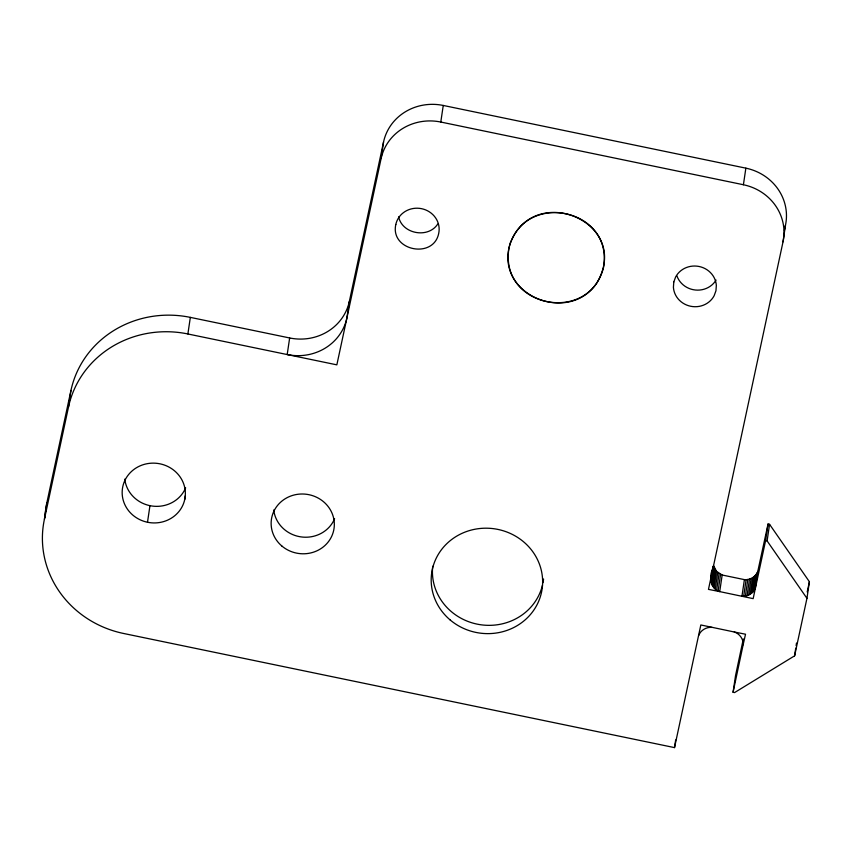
<?xml version="1.0" encoding="UTF-8"?>
<svg xmlns="http://www.w3.org/2000/svg" width="852" height="852" viewBox="0 0 852 852"><rect width="100%" height="100%" fill="white"/><g stroke="black" fill="none" stroke-linecap="round" stroke-linejoin="round"><path stroke-width="1.28" d="M743.146 639.745L735.521 675.689L733.071 692.271L734.573 692.58L794.607 655.838L806.951 598.328L809.4 581.746L769.558 524.321L768.057 524.001L765.607 540.594L753.157 598.636L719.716 591.607C710.621 588.902 709.034 577.688 712.166 569.892M733.071 692.271L743.146 644.783C743.604 639.106 739.6 633.728 734.275 631.992L700.834 624.963L674.518 747.609L123.636 633.483A101.441 95.743 8.4 0 1 44.41 519.273L46.871 502.691L70.95 390.44A101.441 95.743 8.4 0 1 190.347 317.381L289.648 337.967A50.715 47.872 8.4 0 0 349.341 301.438L383.549 141.986A50.715 47.872 8.4 0 1 443.253 105.456L745.862 168.153A50.715 47.861 8.4 0 1 785.469 225.248L783.02 241.84L708.47 589.382L719.716 591.607L722.166 575.015L716.511 571.33L713.507 565.483M44.41 519.273L68.501 407.022L70.95 390.44M147.502 522.255L149.952 505.673M68.501 407.022A101.441 95.743 8.4 0 1 187.887 333.963L190.337 317.391M184.746 499.464A31.652 29.873 8.4 0 0 143.7 464.532A31.652 29.873 8.4 0 0 132.848 515.13A31.652 29.873 8.4 0 0 184.746 499.464L185.321 495.63M289.648 337.967L287.199 354.549A50.715 47.872 8.4 0 0 346.892 318.02L349.341 301.438M187.887 333.973L336.849 364.848L381.1 158.568L383.549 141.986M381.1 158.568A50.715 47.872 8.4 0 1 440.793 122.038L443.253 105.456M783.02 241.84A50.715 47.861 8.4 0 0 743.413 184.746L745.862 168.153M674.518 747.609L675.657 739.962M710.845 580.446L712.911 566.42M711.058 582.076L713.326 566.761M711.505 583.652L713.955 567.07M712.155 585.175L714.604 568.593M713.017 586.602L715.467 570.02M714.061 587.912L716.511 571.33M715.275 589.083L717.725 572.501M716.638 590.106L719.088 573.524M718.129 590.947L720.579 574.365M757.769 571.447C755.841 576.825 750.005 580.148 744.403 579.626L741.954 596.208C747.555 596.73 753.392 593.407 755.319 588.029L757.769 571.447L768.057 524.001M743.679 596.24L746.128 579.658M745.383 596.059L747.832 579.477M747.055 595.676L749.504 579.083M748.642 595.079L751.091 578.497M742.933 641.524L743.306 638.979M750.143 594.291L752.593 577.709M751.507 593.322L753.956 576.74M752.731 592.193L755.181 575.611M753.786 590.926L756.235 574.333M754.648 589.531L757.098 572.938M806.951 598.328L767.109 540.903L769.558 524.321M794.607 655.838L795.736 648.191M796.119 645.635L796.492 643.09M784.362 230.455L785.469 225.248M807.206 591.97L809.4 581.746M743.146 644.783L745.521 634.218L734.275 631.992M698.672 635.571C700.6 630.192 706.436 626.87 712.038 627.391M437.747 224.033C428.226 238.784 402.24 234.066 398.619 216.845M440.793 122.038L743.413 184.735M765.607 540.594L767.109 540.903M722.166 575.015L744.403 579.626M185.64 487.855A31.652 29.873 8.4 0 1 151.986 506.024A31.652 29.873 8.4 0 1 124.786 479.112M716.063 280.084A21.534 20.32 8.6 0 1 695.296 290.01A21.534 20.32 8.6 0 1 676.935 275.942M334.602 518.719A31.652 29.873 8.4 0 1 300.948 536.888A31.652 29.873 8.4 0 1 273.748 509.965M44.943 517.59A101.441 95.743 8.4 0 1 46.871 502.691M542.479 585.154A55.795 52.654 8.4 0 1 479.048 624.495A55.795 52.654 8.4 0 1 432.72 566.239M543.565 579.009A55.795 52.654 8.4 0 1 543.001 582.725M395.807 224.502C389.95 250.69 433.615 259.498 438.727 233.31A21.907 20.682 8.4 0 0 421.57 208.676A21.907 20.682 8.4 0 0 395.807 224.502M509.006 247.868C498.782 307.487 589.083 325.038 603.525 267.453C613.738 207.835 523.447 190.284 509.006 247.868M673.794 282.001L673.41 287.294A21.534 20.32 8.4 0 0 690.61 306.251A21.534 20.32 8.4 0 0 714.136 295.74L715.957 290.745L716.34 285.452A21.534 20.32 8.4 0 0 699.141 266.495A21.534 20.32 8.4 0 0 675.615 277.007L673.794 282.001M510.38 242.916C493.329 294.249 568.188 325.56 596.751 283.077C632.631 222.83 534.513 181.114 510.38 242.916M281.81 545.983A31.652 29.873 8.4 0 0 333.707 530.317A31.652 29.873 8.4 0 0 292.662 495.395A31.652 29.873 8.4 0 0 281.81 545.983M450.037 619.851A55.795 52.654 8.4 0 0 541.531 592.236A55.795 52.654 8.4 0 0 469.175 530.658A55.795 52.654 8.4 0 0 450.037 619.851"/></g></svg>
